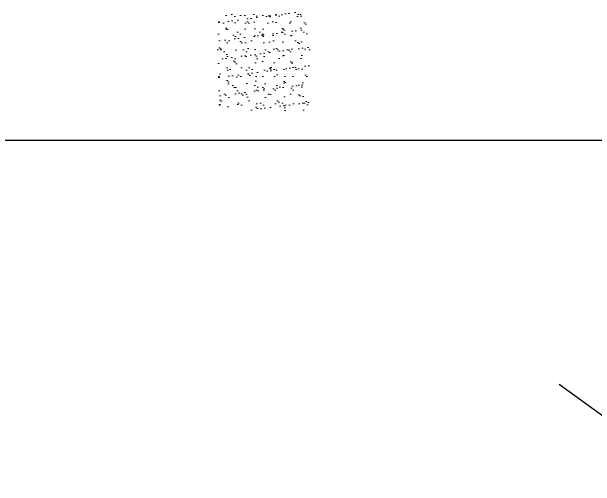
# Model space of a CAD drawing. Header units: millimetres. Extents: x 56222 to 3066687, y -650199 to -121287.
# Drawn here: x 140984.1 to 141231.3, y -184072 to -183870.9 of the extents above; entities that cross this region are included whole.
import ezdxf

# ---------------------------------------------------------------- set-up
doc = ezdxf.new("R2010")
doc.units = ezdxf.units.MM
doc.header["$MEASUREMENT"] = 0
doc.layers.add('str coll', color=6, linetype='Continuous')
doc.layers.add('XX~SLAB ( BEAM )~ ( DIM )', color=7, linetype='Continuous', lineweight=9)

msp = doc.modelspace()

# ---------------------------------------------------------------- hatches: boundary and pattern name
at = {"layer": 'str coll', "lineweight": 0}
h = msp.add_hatch(dxfattribs=at)
h.set_pattern_fill('AR-SAND', color=8, scale=3)
h.set_pattern_definition([(37.5, (2570.695, -513.1565), (-0.18898007, 5.78047131), [0, -4.56, 0, -5.1, 0, -4.875]), (7.5, (2570.695, -513.1565), (5.30933012, 8.4664382), [0, -2.46, 0, -4.11, 0, -1.575]), (327.5, (2567.005, -513.1565), (9.34242559, 0.01697716), [0, -1.5, 0, -5.4, 0, -7.05]), (317.5, (2567.005, -513.1565), (9.0183798, 2.6330267), [0, -0.75, 0, -3.54, 0, -4.05])])
h.paths.add_polyline_path([(141110.261, -183870.934), (141071.262, -183870.934), (141071.262, -183912.805), (141110.261, -183912.805)])

# ---------------------------------------------------------------- linework, layer by layer
at = {"layer": 'XX~SLAB ( BEAM )~ ( DIM )', "color": 242, "lineweight": 30, "true_color": 0xcd2027}
msp.add_line((141216.006, -184028.66), (141573.328, -184288.947), dxfattribs=at)
at = {"layer": 'XX~SLAB ( BEAM )~ ( DIM )', "color": 3, "lineweight": 30}
msp.add_lwpolyline([(140009.652, -183925.293), (141614.254, -183925.293), (141614.254, -184419.194), (140009.652, -184419.194)], close=True, dxfattribs=at)

doc.saveas('drawing.dxf')
